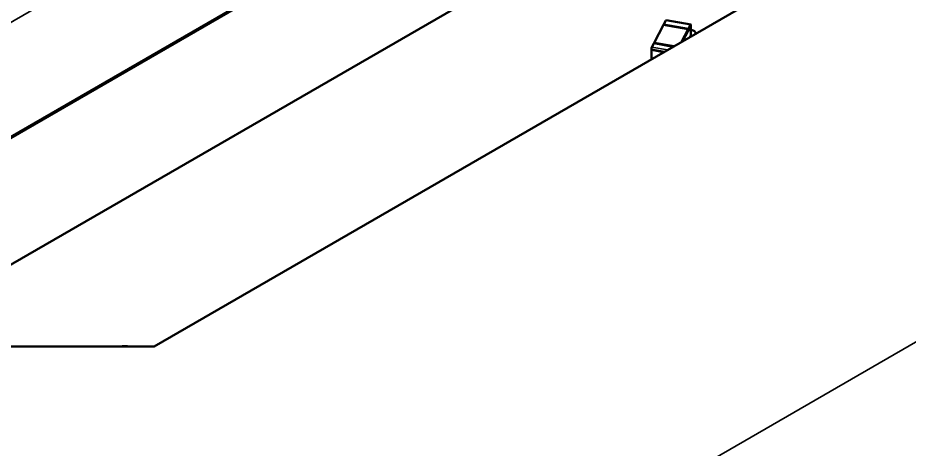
# Model space of a CAD drawing. Header units: inches. Extents: x -24.6 to 49, y -43 to 20.8.
# Drawn here: x -15.245 to -11.971, y 13.438 to 15.022 of the extents above; entities that cross this region are included whole.
import ezdxf

# ---------------------------------------------------------------- set-up
doc = ezdxf.new("R2010")
doc.units = ezdxf.units.IN
doc.header["$MEASUREMENT"] = 0
doc.layers.add('Visible (ANSI)', color=7, linetype='Continuous', lineweight=50)
doc.layers.add('Visible Narrow (ANSI)', color=7, linetype='Continuous', lineweight=35)

msp = doc.modelspace()

# ---------------------------------------------------------------- linework, layer by layer
at = {"layer": 'Visible (ANSI)'}
for p, q in [((-16.0143, 14.1555), (-13.4002, 15.6647)), ((-16.0143, 14.1516), (-13.4002, 15.6609)), ((-12.1556, 15.3099), (-14.7446, 13.8151)), ((-15.7914, 13.8151), (-13.3598, 15.219)), ((-12.8734, 14.9954), (-12.9077, 14.9302)), ((-12.8734, 14.9954), (-12.783, 14.9796)), ((-12.8647, 15.0121), (-12.8719, 14.9984)), ((-12.8638, 15.013), (-12.7733, 14.9971)), ((-12.7743, 14.9962), (-12.7815, 14.9825)), ((-12.7727, 14.9601), (-12.7727, 14.9948)), ((-12.783, 14.9796), (-12.8071, 14.9337)), ((-12.783, 14.9757), (-12.8042, 14.9354)), ((-12.783, 14.9753), (-12.783, 14.9796)), ((-12.783, 14.9714), (-12.783, 14.9757)), ((-12.7743, 14.9924), (-12.7815, 14.9787)), ((-12.7727, 14.9563), (-12.7727, 14.991)), ((-12.7727, 14.9779), (-12.7723, 14.9778)), ((-12.9092, 14.9272), (-12.9164, 14.9135)), ((-12.9083, 14.9281), (-12.8381, 14.9158)), ((-12.9077, 14.928), (-12.9077, 14.9302)), ((-12.9077, 14.9302), (-12.8352, 14.9175)), ((-12.7743, 14.9528), (-12.7744, 14.9526)), ((-12.918, 14.8716), (-12.918, 14.9063)), ((-12.918, 14.8697), (-12.918, 14.9024)), ((-14.7446, 13.8151), (-18.406, 13.8151))]:
    msp.add_line(p, q, dxfattribs=at)
for centre, major_axis, ratio, start_param, end_param in [((-12.8719, 14.994), (0.00092, 0.00524), 0.237016, 0.636375, 1.359251), ((-12.8647, 15.0077), (0.00092, 0.00524), 0.237016, 0, 0.636375), ((-12.7743, 14.9919), (0.00092, 0.00524), 0.237016, 5.348764, 6.91956), ((-12.7743, 14.988), (0.00092, 0.00524), 0.237016, 5.348764, 6.91956), ((-12.7815, 14.9782), (0.00092, 0.00524), 0.237016, 0.636375, 2.207171), ((-12.7815, 14.9743), (0.00092, 0.00524), 0.237016, 0.636375, 2.207171), ((-12.7743, 14.9572), (-0.00092, -0.00524), 0.237016, 0.636375, 2.207171), ((-12.7791, 14.9647), (0.0236, 0), 0.57735, 6.189233, 7.559449), ((-12.9092, 14.9229), (0.00092, 0.00524), 0.237016, 0, 0.636375), ((-12.7743, 14.9533), (-0.00092, -0.00524), 0.237016, 1.634659, 2.207171), ((-12.9164, 14.9092), (0.00092, 0.00524), 0.237016, 0.636375, 2.207171), ((-14.8517, 13.7618), (0.0945, 0), 0.57735, 1.355441, 1.786151)]:
    msp.add_ellipse(centre, major_axis=major_axis, ratio=ratio, start_param=start_param, end_param=end_param, dxfattribs=at)
at = {"layer": 'Visible Narrow (ANSI)'}
for p, q in [((-15.9654, 14.6041), (-14.0832, 15.6907)), ((-8.9341, 15.5709), (-15.1968, 11.9552)), ((-12.8719, 14.9984), (-12.7815, 14.9825)), ((-12.8647, 15.0121), (-12.7743, 14.9962)), ((-12.783, 14.9753), (-12.8038, 14.9356)), ((-12.783, 14.9714), (-12.8009, 14.9373)), ((-12.7743, 14.9919), (-12.783, 14.9753)), ((-12.7743, 14.988), (-12.783, 14.9714)), ((-12.7743, 14.9572), (-12.7743, 14.9919)), ((-12.7743, 14.9533), (-12.7743, 14.988)), ((-12.9092, 14.9272), (-12.8395, 14.915)), ((-12.7743, 14.9572), (-12.7776, 14.9507)), ((-12.7743, 14.9533), (-12.7747, 14.9524)), ((-12.918, 14.9063), (-12.8694, 14.8978)), ((-12.918, 14.9024), (-12.8745, 14.8948)), ((-12.9164, 14.9135), (-12.8594, 14.9036)), ((-12.918, 14.8716), (-12.9155, 14.8711))]:
    msp.add_line(p, q, dxfattribs=at)

doc.saveas('drawing.dxf')
